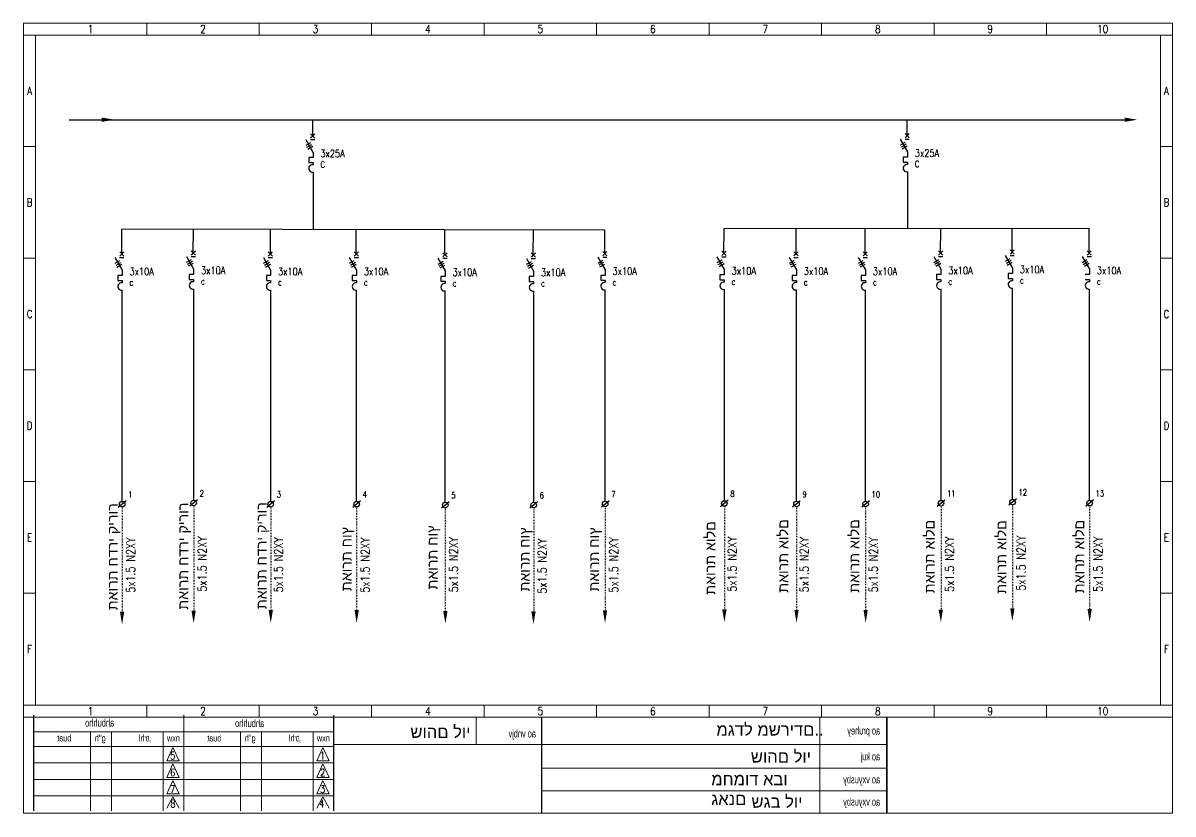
# Model space of a CAD drawing. Header units: millimetres. Extents: x 46170 to 87148, y 12751 to 40933.
# Drawn here: x 74079 to 78541, y 24515 to 27583 of the extents above; entities that cross this region are included whole.
import ezdxf
from ezdxf.enums import TextEntityAlignment as Align

# ---------------------------------------------------------------- set-up
doc = ezdxf.new("R2010")
doc.units = ezdxf.units.MM
doc.linetypes.add('ACAD_ISO03W100', pattern=[30, 12, -18])
doc.layers.add('A3', color=3, linetype='Continuous')
doc.styles.add('ROMANS', font='romans.shx')
doc.styles.get("Standard").update_dxf_attribs({"font": 'arial.ttf'})
doc.styles.add('TECHNO_M', font='techno_m.shx')

msp = doc.modelspace()

# ---------------------------------------------------------------- linework, layer by layer
at = {"color": 7, "linetype": 'ByBlock', "lineweight": 13, "ltscale": 2}
for p, q in [((74081.5, 24517.4), (74081.5, 27582.7)), ((74081.5, 27582.7), (78538.6, 27582.7)), ((74081.5, 24517.4), (74081.5, 27582.7)), ((74081.5, 27582.7), (78538.6, 27582.7)), ((78492.6, 27536.2), (78492.6, 24936.7)), ((74081.5, 24936.7), (78538.6, 24936.7)), ((74702.5, 24899.1), (74702.5, 24526.4)), ((75837.1, 24889.1), (75837.1, 24784)), ((77171.1, 24888), (77171.1, 24517.4)), ((74340.6, 24833.5), (74340.6, 24526.4)), ((74422.4, 24833.5), (74422.4, 24526.4)), ((74623.1, 24833.5), (74623.1, 24526.4)), ((74922.4, 24833.5), (74922.4, 24526.4)), ((75004.2, 24833.5), (75004.2, 24526.4)), ((75205, 24833.5), (75205, 24526.4))]:
    msp.add_line(p, q, dxfattribs=at)
at = {"color": 7, "linetype": 'ByBlock', "lineweight": 13}
for p, q in [((74559.1, 27582.7), (74559.1, 27536.2)), ((74559.1, 27582.7), (74559.1, 27536.2)), ((74559.1, 27582.7), (74559.1, 27536.2)), ((74559.1, 27582.7), (74559.1, 27536.2)), ((74995.4, 27582.7), (74995.4, 27536.2)), ((74995.4, 27582.7), (74995.4, 27536.2)), ((74995.4, 27582.7), (74995.4, 27536.2)), ((74995.4, 27582.7), (74995.4, 27536.2)), ((75431.8, 27582.7), (75431.8, 27536.2)), ((75431.8, 27582.7), (75431.8, 27536.2)), ((75431.8, 27582.7), (75431.8, 27536.2)), ((75431.8, 27582.7), (75431.8, 27536.2)), ((75868.2, 27582.7), (75868.2, 27536.2)), ((75868.2, 27582.7), (75868.2, 27536.2)), ((75868.2, 27582.7), (75868.2, 27536.2)), ((75868.2, 27582.7), (75868.2, 27536.2)), ((76304.6, 27582.7), (76304.6, 27536.2)), ((76304.6, 27582.7), (76304.6, 27536.2)), ((76304.6, 27582.7), (76304.6, 27536.2)), ((76304.6, 27582.7), (76304.6, 27536.2)), ((76741, 27582.7), (76741, 27536.2)), ((76741, 27582.7), (76741, 27536.2)), ((77177.4, 27582.7), (77177.4, 27536.2)), ((77177.4, 27582.7), (77177.4, 27536.2)), ((77613.8, 27582.7), (77613.8, 27536.2)), ((77613.8, 27582.7), (77613.8, 27536.2)), ((78050.2, 27582.7), (78050.2, 27536.2)), ((78050.2, 27582.7), (78050.2, 27536.2)), ((74081.5, 27536.2), (78538.6, 27536.2)), ((74081.5, 27103.5), (74127.6, 27103.5)), ((78492.6, 27103.5), (78538.6, 27103.5)), ((74081.5, 26670.4), (74127.6, 26670.4)), ((78492.6, 26670.4), (78538.6, 26670.4)), ((74081.5, 26237.2), (74127.6, 26237.2)), ((78492.6, 26237.2), (78538.6, 26237.2)), ((74081.5, 25804.1), (74127.6, 25804.1)), ((74081.5, 25804.1), (74127.6, 25804.1)), ((78492.6, 25804.1), (78538.6, 25804.1)), ((74081.5, 25370.9), (74127.6, 25370.9)), ((78492.6, 25370.9), (78538.6, 25370.9)), ((74559.1, 24936.7), (74559.1, 24890.1)), ((74559.1, 24936.7), (74559.1, 24890.1)), ((74559.1, 24936.7), (74559.1, 24890.1)), ((74559.1, 24936.7), (74559.1, 24890.1)), ((74995.4, 24936.7), (74995.4, 24890.1)), ((74995.4, 24936.7), (74995.4, 24890.1)), ((74995.4, 24936.7), (74995.4, 24890.1)), ((74995.4, 24936.7), (74995.4, 24890.1)), ((75431.8, 24936.7), (75431.8, 24890.1)), ((75431.8, 24936.7), (75431.8, 24890.1)), ((75431.8, 24936.7), (75431.8, 24890.1)), ((75431.8, 24936.7), (75431.8, 24890.1)), ((75868.2, 24936.7), (75868.2, 24890.1)), ((75868.2, 24936.7), (75868.2, 24890.1)), ((75868.2, 24936.7), (75868.2, 24890.1)), ((75868.2, 24936.7), (75868.2, 24890.1)), ((76304.6, 24936.7), (76304.6, 24890.1)), ((76304.6, 24936.7), (76304.6, 24890.1)), ((76304.6, 24936.7), (76304.6, 24890.1)), ((76304.6, 24936.7), (76304.6, 24890.1)), ((76741, 24936.7), (76741, 24890.1)), ((76741, 24936.7), (76741, 24890.1)), ((77177.4, 24936.7), (77177.4, 24890.1)), ((77177.4, 24936.7), (77177.4, 24890.1)), ((77613.8, 24936.7), (77613.8, 24890.1)), ((77613.8, 24936.7), (77613.8, 24890.1)), ((78050.2, 24936.7), (78050.2, 24890.1)), ((78050.2, 24936.7), (78050.2, 24890.1))]:
    msp.add_line(p, q, dxfattribs=at)
at = {"color": 7, "linetype": 'Continuous', "lineweight": 13}
for p, q in [((74127.6, 27536.2), (74127.6, 24936.7)), ((75284.3, 24833.5), (74120.6, 24833.5)), ((74702.5, 24833.5), (74702.5, 24833.5)), ((75284.3, 24833.5), (75284.3, 24833.5)), ((75284.3, 24777), (74120.6, 24777)), ((77430.6, 24784), (75284.3, 24784)), ((75284.3, 24713), (74120.6, 24713)), ((75284.3, 24648.9), (74120.6, 24648.9)), ((75284.3, 24584.9), (74120.6, 24584.9)), ((74702.5, 24584.9), (74702.5, 24584.9))]:
    msp.add_line(p, q, dxfattribs=at)
at = {"color": 0, "linetype": 'ByBlock', "ltscale": 2}
for p, q in [((74258.3, 27207.6), (78353.2, 27207.6)), ((75203.1, 27144.3), (75203.1, 27207.6)), ((77509.5, 27145.7), (77509.5, 27209)), ((74462.3, 26686.6), (74462.4, 26783)), ((76336.7, 26779.6), (74462.4, 26783)), ((74739.8, 26691), (74740, 26783)), ((75038.7, 26686.7), (75038.9, 26783.1)), ((75372, 26686.7), (75372.2, 26783.1)), ((75716.1, 26683.6), (75716.3, 26780)), ((76059, 26683.2), (76059.2, 26779.6)), ((76336.5, 26687.6), (76336.7, 26779.6)), ((76798.8, 26689.3), (76799, 26785.7)), ((77078.7, 26687.5), (77078.8, 26786)), ((77346.9, 26687.2), (77347, 26783.6)), ((77639.6, 26690.2), (77639.7, 26786.6)), ((77917.1, 26694.6), (77917.3, 26786.6)), ((78216, 26690.4), (78216.2, 26786.8))]:
    msp.add_line(p, q, dxfattribs=at)
at = {"color": 7, "linetype": 'ByBlock', "lineweight": -2}
for p, q in [((75176.1, 27130.7), (75204.2, 27082)), ((77482.5, 27132.1), (77510.6, 27083.4)), ((75204.3, 27060.7), (75187.6, 27060.7)), ((75187.6, 27060.7), (75187.6, 27041.5)), ((75187.6, 27041.5), (75204.3, 27041.5)), ((75204.3, 27081.9), (75204.3, 27060.7)), ((77510.8, 27062.1), (77494, 27062.1)), ((77494, 27062.1), (77494, 27042.9)), ((77494, 27042.9), (77510.8, 27042.9)), ((77510.8, 27083.3), (77510.8, 27062.1)), ((74435.3, 26673), (74463.4, 26624.3)), ((74712.8, 26677.4), (74740.9, 26628.7)), ((75011.7, 26673.1), (75039.8, 26624.4)), ((75345, 26673.1), (75373.1, 26624.4)), ((75689.2, 26670), (75717.3, 26621.3)), ((76032, 26669.5), (76060.1, 26620.8)), ((76309.6, 26673.9), (76337.7, 26625.2)), ((76771.8, 26675.6), (76799.9, 26626.9)), ((77051.7, 26673.8), (77079.8, 26625.1)), ((77319.9, 26673.6), (77348, 26624.9)), ((77612.6, 26676.6), (77640.7, 26627.9)), ((77890.1, 26681), (77918.2, 26632.3)), ((78189, 26676.7), (78217.1, 26628)), ((74463.5, 26603), (74446.8, 26603)), ((74446.8, 26603), (74446.8, 26583.8)), ((74463.5, 26624.2), (74463.5, 26603)), ((74741, 26607.4), (74724.3, 26607.4)), ((74724.3, 26607.4), (74724.3, 26588.2)), ((74741, 26628.6), (74741, 26607.4)), ((75039.9, 26603.1), (75023.2, 26603.1)), ((75023.2, 26603.1), (75023.2, 26583.9)), ((75039.9, 26624.3), (75039.9, 26603.1)), ((75373.3, 26603.1), (75356.5, 26603.1)), ((75356.5, 26603.1), (75356.5, 26583.9)), ((75373.3, 26624.3), (75373.3, 26603.1)), ((75717.4, 26600), (75700.7, 26600)), ((75700.7, 26600), (75700.7, 26580.8)), ((75717.4, 26621.2), (75717.4, 26600)), ((76060.3, 26599.5), (76043.5, 26599.5)), ((76043.5, 26599.5), (76043.5, 26580.3)), ((76060.3, 26620.7), (76060.3, 26599.5)), ((76337.8, 26603.9), (76321.1, 26603.9)), ((76321.1, 26603.9), (76321.1, 26584.7)), ((76337.8, 26625.1), (76337.8, 26603.9)), ((76800.1, 26605.6), (76783.3, 26605.6)), ((76783.3, 26605.6), (76783.3, 26586.4)), ((76800.1, 26626.8), (76800.1, 26605.6)), ((77079.9, 26603.9), (77063.2, 26603.9)), ((77063.2, 26603.9), (77063.2, 26584.6)), ((77079.9, 26625), (77079.9, 26603.9)), ((77348.1, 26603.6), (77331.4, 26603.6)), ((77331.4, 26603.6), (77331.4, 26584.4)), ((77348.1, 26624.7), (77348.1, 26603.6)), ((77640.8, 26606.6), (77624.1, 26606.6)), ((77624.1, 26606.6), (77624.1, 26587.4)), ((77640.8, 26627.8), (77640.8, 26606.6)), ((77918.3, 26611), (77901.6, 26611)), ((77901.6, 26611), (77901.6, 26591.8)), ((77918.3, 26632.2), (77918.3, 26611)), ((78217.3, 26606.7), (78200.5, 26606.7)), ((78217.3, 26627.9), (78217.3, 26606.7)), ((74446.8, 26583.8), (74463.5, 26583.8)), ((74724.3, 26588.2), (74741, 26588.2)), ((75023.2, 26583.9), (75039.9, 26583.9)), ((75356.5, 26583.9), (75373.2, 26583.9)), ((75700.7, 26580.8), (75717.4, 26580.8)), ((76043.5, 26580.3), (76060.2, 26580.3)), ((76321.1, 26584.7), (76337.8, 26584.7)), ((76783.3, 26586.4), (76800.1, 26586.4)), ((77063.2, 26584.6), (77079.9, 26584.6)), ((77331.4, 26584.4), (77348.1, 26584.4)), ((77624.1, 26587.4), (77640.8, 26587.4)), ((77901.6, 26591.8), (77918.3, 26591.8)), ((78200.5, 26587.5), (78217.2, 26587.5))]:
    msp.add_line(p, q, dxfattribs=at)
at = {"color": 7, "linetype": 'Continuous', "lineweight": -2}
for p, q in [((75194.8, 27130.7), (75211.4, 27130.7)), ((75194.9, 27152.5), (75211.3, 27136.1)), ((75203.1, 27144.3), (75194.9, 27136.1)), ((75203.1, 27144.3), (75211.3, 27152.5)), ((77501.3, 27153.9), (77517.7, 27137.5)), ((77509.5, 27145.7), (77501.3, 27137.5)), ((77501.3, 27132.1), (77517.8, 27132.1)), ((77509.5, 27145.7), (77517.7, 27153.9)), ((75204.3, 27041.5), (75204.3, 27032.6)), ((77510.8, 27042.9), (77510.8, 27034)), ((74454.1, 26694.8), (74470.5, 26678.4)), ((74462.3, 26686.6), (74454.1, 26678.4)), ((74462.3, 26686.6), (74470.5, 26694.8)), ((74731.6, 26699.2), (74748, 26682.8)), ((74739.8, 26691), (74731.6, 26682.8)), ((74739.8, 26691), (74748, 26699.2)), ((75030.5, 26694.9), (75046.9, 26678.5)), ((75038.7, 26686.7), (75030.5, 26678.5)), ((75038.7, 26686.7), (75046.9, 26694.9)), ((75363.8, 26694.9), (75380.2, 26678.5)), ((75372, 26686.7), (75363.8, 26678.5)), ((75372, 26686.7), (75380.2, 26694.9)), ((75707.9, 26691.8), (75724.3, 26675.5)), ((75716.1, 26683.6), (75707.9, 26675.5)), ((75716.1, 26683.6), (75724.3, 26691.8)), ((76050.8, 26691.4), (76067.2, 26675)), ((76059, 26683.2), (76067.2, 26691.4)), ((76328.3, 26695.8), (76344.7, 26679.4)), ((76336.5, 26687.6), (76328.3, 26679.4)), ((76336.5, 26687.6), (76344.7, 26695.8)), ((76790.6, 26697.5), (76807, 26681.1)), ((76798.8, 26689.3), (76790.6, 26681.1)), ((76798.8, 26689.3), (76807, 26697.5)), ((77070.5, 26695.7), (77086.9, 26679.3)), ((77078.7, 26687.5), (77070.5, 26679.3)), ((77078.7, 26687.5), (77086.9, 26695.7)), ((77338.7, 26695.4), (77355.1, 26679)), ((77346.9, 26687.2), (77338.7, 26679)), ((77346.9, 26687.2), (77355.1, 26695.4)), ((77631.4, 26698.4), (77647.8, 26682)), ((77639.6, 26690.2), (77631.4, 26682)), ((77639.6, 26690.2), (77647.8, 26698.4)), ((77908.9, 26702.8), (77925.3, 26686.4)), ((77917.1, 26694.6), (77908.9, 26686.4)), ((77917.1, 26694.6), (77925.3, 26702.8)), ((78207.8, 26698.6), (78224.2, 26682.2)), ((78216, 26690.4), (78207.8, 26682.2)), ((78216, 26690.4), (78224.2, 26698.6)), ((74454, 26673), (74470.6, 26673)), ((74731.6, 26677.4), (74748.1, 26677.4)), ((75030.5, 26673.1), (75047, 26673.1)), ((75363.8, 26673.1), (75380.3, 26673.1)), ((75707.9, 26670), (75724.5, 26670)), ((76059, 26683.2), (76050.8, 26675)), ((76050.8, 26669.5), (76067.3, 26669.5)), ((76328.3, 26673.9), (76344.9, 26673.9)), ((76790.6, 26675.6), (76807.1, 26675.6)), ((77070.5, 26673.8), (77087, 26673.8)), ((77338.6, 26673.6), (77355.2, 26673.6)), ((77631.3, 26676.6), (77647.9, 26676.6)), ((77908.9, 26681), (77925.4, 26681)), ((78207.8, 26676.7), (78224.3, 26676.7)), ((74463.5, 26583.8), (74463.5, 26574.9)), ((74741, 26588.2), (74741, 26579.3)), ((75039.9, 26583.9), (75039.9, 26575)), ((75373.2, 26583.9), (75373.2, 26575)), ((75717.4, 26580.8), (75717.4, 26571.9)), ((76060.2, 26580.3), (76060.2, 26571.4)), ((76337.8, 26584.7), (76337.8, 26575.8)), ((76800.1, 26586.4), (76800.1, 26577.5)), ((77079.9, 26584.6), (77079.9, 26575.7)), ((77348.1, 26584.4), (77348.1, 26575.5)), ((77640.8, 26587.4), (77640.8, 26578.5)), ((77918.3, 26591.8), (77918.3, 26582.9)), ((78217.2, 26587.5), (78217.2, 26578.6))]:
    msp.add_line(p, q, dxfattribs=at)
at = {"lineweight": -2}
for p, q in [((75177.2, 27108.3), (75195.7, 27119.1)), ((75180.7, 27101), (75199.7, 27112.1)), ((75184.3, 27093.6), (75203.3, 27104.7)), ((77483.6, 27109.7), (77502.1, 27120.5)), ((77487.2, 27102.4), (77506.1, 27113.5)), ((77490.8, 27095), (77509.7, 27106.1)), ((74436.4, 26650.6), (74454.8, 26661.4)), ((74439.9, 26643.3), (74458.9, 26654.4)), ((74443.5, 26635.8), (74462.5, 26646.9)), ((74713.9, 26655), (74732.4, 26665.8)), ((74717.4, 26647.7), (74736.4, 26658.8)), ((74721, 26640.2), (74740, 26651.3)), ((75012.8, 26650.7), (75031.3, 26661.5)), ((75016.3, 26643.4), (75035.3, 26654.5)), ((75019.9, 26636), (75038.9, 26647.1)), ((75346.1, 26650.7), (75364.6, 26661.5)), ((75349.7, 26643.4), (75368.6, 26654.5)), ((75353.3, 26636), (75372.2, 26647.1)), ((75690.3, 26647.6), (75708.7, 26658.4)), ((75693.8, 26640.3), (75712.8, 26651.4)), ((75697.4, 26632.9), (75716.4, 26644)), ((76033.1, 26647.1), (76051.6, 26657.9)), ((76036.7, 26639.8), (76055.6, 26650.9)), ((76040.3, 26632.4), (76059.2, 26643.5)), ((76310.7, 26651.5), (76329.1, 26662.3)), ((76314.2, 26644.2), (76333.2, 26655.3)), ((76317.8, 26636.8), (76336.8, 26647.9)), ((76772.9, 26653.2), (76791.4, 26664)), ((76776.5, 26645.9), (76795.4, 26657)), ((76780.1, 26638.5), (76799, 26649.6)), ((77052.8, 26651.4), (77071.3, 26662.2)), ((77056.3, 26644.1), (77075.3, 26655.2)), ((77059.9, 26636.7), (77078.9, 26647.8)), ((77321, 26651.2), (77339.4, 26662)), ((77324.5, 26643.9), (77343.5, 26655)), ((77328.1, 26636.4), (77347.1, 26647.5)), ((77613.7, 26654.2), (77632.1, 26665)), ((77617.2, 26646.9), (77636.2, 26658)), ((77620.8, 26639.5), (77639.8, 26650.6)), ((77891.2, 26658.6), (77909.7, 26669.4)), ((77894.7, 26651.3), (77913.7, 26662.4)), ((77898.3, 26643.9), (77917.3, 26655)), ((78188.4, 26653.8), (78207.3, 26664.9)), ((78192, 26646.3), (78210.9, 26657.4)), ((78197.2, 26639.6), (78216.2, 26650.7))]:
    msp.add_line(p, q, dxfattribs=at)
for p, q in [((75204.6, 27004.1), (75204.6, 26782.7)), ((76799, 26785.7), (78216.2, 26786.8))]:
    msp.add_line(p, q)
at = {"linetype": 'ByBlock', "ltscale": 2}
for p, q in [((77511, 27005.5), (77511, 26786)), ((74741.3, 25731.6), (74741.3, 26550.8)), ((77641, 25730.8), (77641, 26550)), ((77918.6, 25735.2), (77918.6, 26554.4)), ((78217.5, 25730.9), (78217.5, 26550.1)), ((74463.7, 25727.2), (74463.7, 26546.4)), ((75040.2, 25727.3), (75040.2, 26546.5)), ((75373.5, 25727.3), (75373.5, 26546.5)), ((75717.6, 25724.2), (75717.6, 26543.4)), ((76060.5, 25723.7), (76060.5, 26542.9)), ((76338, 25728.1), (76338, 26547.3)), ((76800.3, 25729.8), (76800.3, 26549)), ((77080.2, 25728.1), (77080.2, 26547.3)), ((77348.3, 25727.8), (77348.3, 26547))]:
    msp.add_line(p, q, dxfattribs=at)
at = {"color": 7, "ltscale": 2}
for p, q in [((74478.7, 25728.9), (74448.8, 25703.9)), ((74756.2, 25733.3), (74726.3, 25708.3)), ((75055.1, 25729), (75025.2, 25704)), ((75388.4, 25729), (75358.5, 25704)), ((75732.6, 25725.9), (75702.7, 25700.9)), ((76075.4, 25725.4), (76045.6, 25700.4)), ((76353, 25729.8), (76323.1, 25704.8)), ((76815.3, 25731.5), (76785.4, 25706.5)), ((77095.1, 25729.7), (77065.2, 25704.8)), ((77363.3, 25729.4), (77333.4, 25704.5)), ((77656, 25732.5), (77626.1, 25707.5)), ((77933.5, 25736.9), (77903.6, 25711.9)), ((78232.4, 25732.6), (78202.5, 25707.6))]:
    msp.add_line(p, q, dxfattribs=at)
at = {"linetype": 'ACAD_ISO03W100', "ltscale": 0.2}
for p, q in [((74463.7, 25705.6), (74463.7, 25299.9)), ((74741.3, 25710), (74741.3, 25304.3)), ((75040.2, 25705.7), (75040.2, 25300)), ((75373.5, 25705.7), (75373.5, 25300)), ((75717.6, 25702.6), (75717.6, 25296.9)), ((76060.5, 25702.1), (76060.5, 25296.4)), ((76338, 25706.5), (76338, 25300.8)), ((76800.3, 25708.2), (76800.3, 25302.5)), ((77080.2, 25706.4), (77080.2, 25300.8)), ((77348.3, 25706.2), (77348.3, 25300.5)), ((77641, 25709.2), (77641, 25303.5)), ((77918.6, 25713.6), (77918.6, 25307.9)), ((78217.5, 25709.3), (78217.5, 25303.6))]:
    msp.add_line(p, q, dxfattribs=at)
at = {"color": 7, "lineweight": 13}
for p, q in [((74661, 24773.1), (74637.4, 24720.4)), ((74661, 24773.1), (74684.5, 24720.4)), ((75242.8, 24773.1), (75219.3, 24720.4)), ((75242.8, 24773.1), (75266.4, 24720.4)), ((74637.4, 24720.4), (74684.5, 24720.4)), ((75219.3, 24720.4), (75266.4, 24720.4)), ((74661, 24709), (74637.4, 24656.4)), ((74661, 24709), (74684.5, 24656.4)), ((75242.8, 24709), (75219.3, 24656.4)), ((75242.8, 24709), (75266.4, 24656.4)), ((74637.4, 24656.4), (74684.5, 24656.4)), ((74661, 24645), (74637.4, 24592.3)), ((74661, 24645), (74684.5, 24592.3)), ((75219.3, 24656.4), (75266.4, 24656.4)), ((75242.8, 24645), (75219.3, 24592.3)), ((75242.8, 24645), (75266.4, 24592.3)), ((74637.4, 24592.3), (74684.5, 24592.3)), ((75219.3, 24592.3), (75266.4, 24592.3)), ((74661, 24580.9), (74637.4, 24537.2)), ((74661, 24580.9), (74684.5, 24537.2)), ((75242.8, 24580.9), (75219.3, 24537.2)), ((75242.8, 24580.9), (75266.4, 24537.2))]:
    msp.add_line(p, q, dxfattribs=at)
at = {"color": 7, "lineweight": 13, "ltscale": 2}
for p, q in [((76091.5, 24692.8), (77430.6, 24692.8)), ((76091.5, 24603.8), (77430.6, 24603.8))]:
    msp.add_line(p, q, dxfattribs=at)
at = {"color": 7, "linetype": 'ByBlock', "lineweight": 13, "ltscale": 2}
for points in [[(74081.5, 24517.4), (78538.6, 24517.4), (78538.6, 27582.7), (74081.5, 27582.7)], [(74081.5, 27582.7), (78538.6, 27582.7), (78538.6, 24517.4), (74081.5, 24517.4)], [(74081.5, 24517.4), (78538.6, 24517.4), (78538.6, 27582.7), (74081.5, 27582.7)], [(74081.5, 27582.7), (78538.6, 27582.7), (78538.6, 24517.4), (74081.5, 24517.4)], [(74081.5, 24936.7), (78538.6, 24936.7), (78538.6, 24890.1), (74081.5, 24890.1)]]:
    msp.add_lwpolyline(points, close=True, dxfattribs=at)
at = {"color": 7, "linetype": 'ByBlock', "lineweight": 13, "ltscale": 2, "const_width": 5}
msp.add_lwpolyline([(74081.5, 24890.1), (78538.6, 24890.1), (78538.6, 24890.1), (74081.5, 24890.1)], close=True, dxfattribs=at)
at = {"color": 7, "ltscale": 2}
for centre in [(74463.7, 25716.4), (74741.3, 25720.8), (75040.2, 25716.5), (75373.5, 25716.5), (75717.6, 25713.4), (76060.5, 25712.9), (76338, 25717.3), (76800.3, 25719), (77080.2, 25717.2), (77348.3, 25717), (77641, 25720), (77918.6, 25724.4), (78217.5, 25720.1)]:
    msp.add_circle(centre, 10.8, dxfattribs=at)
at = {"color": 7, "linetype": 'ByBlock', "lineweight": -2}
for centre in [(75202, 27018.3), (77508.5, 27019.7), (74461.2, 26560.6), (74738.7, 26565), (75037.6, 26560.7), (75371, 26560.7), (75715.1, 26557.6), (76058, 26557.2), (76335.5, 26561.6), (76797.8, 26563.2), (77077.6, 26561.5), (77345.8, 26561.2), (77638.5, 26564.2), (77916, 26568.6), (78214.9, 26564.3)]:
    msp.add_arc(centre, 14.4, 80.8849, 280.1182, dxfattribs=at)
at = {"color": 7, "linetype": 'ByBlock', "lineweight": -2, "ltscale": 30}
for points in [[(74384.4, 27215.9), (74434.4, 27207.6), (74384.4, 27199.3)], [(78353.2, 27215.9), (78403.2, 27207.6), (78353.2, 27199.3)], [(74749.3, 25303.8), (74741, 25253.8), (74732.6, 25303.8)], [(75048.8, 25305.6), (75040.4, 25255.6), (75032.1, 25305.6)], [(75382.1, 25305.6), (75373.7, 25255.6), (75365.4, 25305.6)], [(75726.2, 25302.5), (75717.9, 25252.5), (75709.5, 25302.5)], [(76068.1, 25300.6), (76059.7, 25250.6), (76051.4, 25300.6)], [(76345.6, 25305), (76337.3, 25255), (76328.9, 25305)], [(76808.9, 25308.1), (76800.6, 25258.1), (76792.2, 25308.1)], [(77088.8, 25306.3), (77080.4, 25256.3), (77072.1, 25306.3)], [(77356.9, 25306), (77348.6, 25256), (77340.3, 25306)], [(77648.6, 25307.7), (77640.3, 25257.7), (77631.9, 25307.7)], [(77926.1, 25312.1), (77917.8, 25262.1), (77909.5, 25312.1)], [(78226.1, 25309.2), (78217.7, 25259.2), (78209.4, 25309.2)], [(74471.8, 25299.4), (74463.4, 25249.4), (74455.1, 25299.4)]]:
    msp.add_solid(points, dxfattribs=at)
at = {"layer": 'A3', "color": 7, "lineweight": 13, "const_width": 5.63}
for points in [[(74120.6, 24526.4), (74120.6, 24899.1)], [(75284.3, 24526.4), (75284.3, 24897)], [(76091.5, 24517.4), (76091.5, 24891.7)], [(77430.6, 24517.4), (77430.6, 24888.9)]]:
    msp.add_lwpolyline(points, dxfattribs=at)

# ---------------------------------------------------------------- texts
at = {"color": 7, "lineweight": 13, "style": 'ROMANS', "width": 0.8}
for s, height, p in [('1', 31.1, (74340.9, 27559.4)), ('1', 31.1, (74340.9, 27559.4)), ('1', 31.1, (74340.9, 27559.4)), ('1', 31.1, (74340.9, 27559.4)), ('2', 31.1, (74777.3, 27559.4)), ('2', 31.1, (74777.3, 27559.4)), ('2', 31.1, (74777.3, 27559.4)), ('2', 31.1, (74777.3, 27559.4)), ('3', 31.1, (75213.6, 27559.4)), ('3', 31.1, (75213.6, 27559.4)), ('3', 31.1, (75213.6, 27559.4)), ('3', 31.1, (75213.6, 27559.4)), ('4', 31.1, (75650, 27559.4)), ('4', 31.1, (75650, 27559.4)), ('4', 31.1, (75650, 27559.4)), ('4', 31.1, (75650, 27559.4)), ('5', 31.1, (76086.4, 27559.4)), ('5', 31.1, (76086.4, 27559.4)), ('5', 31.1, (76086.4, 27559.4)), ('5', 31.1, (76086.4, 27559.4)), ('6', 31.1, (76522.8, 27559.4)), ('6', 31.1, (76522.8, 27559.4)), ('7', 31.1, (76959.2, 27559.4)), ('7', 31.1, (76959.2, 27559.4)), ('8', 31.1, (77395.6, 27559.4)), ('8', 31.1, (77395.6, 27559.4)), ('9', 31.1, (77832, 27559.4)), ('9', 31.1, (77832, 27559.4)), ('10', 31.06, (78268.4, 27559.4)), ('10', 31.06, (78268.4, 27559.4)), ('A', 30.7, (74104.7, 27320.1)), ('A', 30.7, (78515.7, 27320.1)), ('B', 30.7, (74104.7, 26886.9)), ('B', 30.7, (78515.7, 26886.9)), ('C', 30.7, (74104.7, 26453.8)), ('C', 30.7, (78515.7, 26453.8)), ('D', 30.7, (74104.7, 26020.6)), ('D', 30.7, (78515.7, 26020.6)), ('E', 30.7, (74104.7, 25587.5)), ('E', 30.7, (78515.7, 25587.5)), ('F', 30.7, (74104.7, 25154.3)), ('F', 30.7, (78515.7, 25154.3)), ('1', 31.1, (74340.9, 24913.4)), ('1', 31.1, (74340.9, 24913.4)), ('1', 31.1, (74340.9, 24913.4)), ('1', 31.1, (74340.9, 24913.4)), ('2', 31.1, (74777.3, 24913.4)), ('2', 31.1, (74777.3, 24913.4)), ('2', 31.1, (74777.3, 24913.4)), ('2', 31.1, (74777.3, 24913.4)), ('3', 31.1, (75213.6, 24913.4)), ('3', 31.1, (75213.6, 24913.4)), ('3', 31.1, (75213.6, 24913.4)), ('3', 31.1, (75213.6, 24913.4)), ('4', 31.1, (75650, 24913.4)), ('4', 31.1, (75650, 24913.4)), ('4', 31.1, (75650, 24913.4)), ('4', 31.1, (75650, 24913.4)), ('5', 31.1, (76086.4, 24913.4)), ('5', 31.1, (76086.4, 24913.4)), ('5', 31.1, (76086.4, 24913.4)), ('5', 31.1, (76086.4, 24913.4)), ('6', 31.1, (76522.8, 24913.4)), ('6', 31.1, (76522.8, 24913.4)), ('7', 31.1, (76959.2, 24913.4)), ('7', 31.1, (76959.2, 24913.4)), ('8', 31.1, (77395.6, 24913.4)), ('8', 31.1, (77395.6, 24913.4)), ('9', 31.1, (77832, 24913.4)), ('9', 31.1, (77832, 24913.4)), ('10', 31.06, (78268.4, 24913.4)), ('10', 31.06, (78268.4, 24913.4))]:
    msp.add_text(s, height=height, dxfattribs=at).set_placement(p, align=Align.MIDDLE)
at = {"color": 7, "lineweight": -2, "style": 'ROMANS', "width": 0.8}
for s, height, p in [('3x25A', 29, (75232.8, 27062.1, -75649.1)), ('3x25A', 29, (77539.3, 27063.5, -75649.1)), ('C', 25, (75232.8, 27021.7, -75649.1)), ('C', 25, (77539.3, 27023.1, -75649.1)), ('3x10A', 29, (77946.9, 26612.4, -75649.1)), ('3x10A', 29, (74492, 26604.4, -75649.1)), ('3x10A', 29, (74769.6, 26608.8, -75649.1)), ('3x10A', 29, (75068.5, 26604.5, -75649.1)), ('3x10A', 29, (75401.8, 26604.5, -75649.1)), ('3x10A', 29, (75745.9, 26601.4, -75649.1)), ('3x10A', 29, (76088.8, 26601, -75649.1)), ('3x10A', 29, (76366.3, 26605.4, -75649.1)), ('3x10A', 29, (76828.6, 26607.1, -75649.1)), ('3x10A', 29, (77108.5, 26605.3, -75649.1)), ('3x10A', 29, (77376.6, 26605, -75649.1)), ('3x10A', 29, (77669.3, 26608, -75649.1)), ('3x10A', 29, (78245.8, 26608.1, -75649.1)), ('c', 25, (74492, 26564, -75649.1)), ('c', 25, (74769.6, 26568.4, -75649.1)), ('c', 25, (75068.5, 26564.1, -75649.1)), ('c', 25, (75401.8, 26564.1, -75649.1)), ('c', 25, (75745.9, 26561, -75649.1)), ('c', 25, (76088.8, 26560.6, -75649.1)), ('c', 25, (76366.3, 26565, -75649.1)), ('c', 25, (76828.6, 26566.7, -75649.1)), ('c', 25, (77108.5, 26564.9, -75649.1)), ('c', 25, (77376.6, 26564.6, -75649.1)), ('c', 25, (77669.3, 26567.6, -75649.1)), ('c', 25, (77946.9, 26572, -75649.1)), ('c', 25, (78245.8, 26567.8, -75649.1))]:
    msp.add_text(s, height=height, dxfattribs=at).set_placement(p)
at = {"color": 7, "lineweight": 13, "style": 'ROMANS', "width": 0.8}
for s, height, p in [('1', 24, (74487, 25742, -75649.1)), ('2', 24, (74764.6, 25746.4, -75649.1)), ('3', 24, (75063.5, 25742.2, -75649.1)), ('4', 24, (75396.8, 25742.2, -75649.1)), ('5', 24, (75740.9, 25739.1, -75649.1)), ('6', 24, (76083.8, 25738.6, -75649.1)), ('7', 24, (76361.3, 25743, -75649.1)), ('8', 24, (76823.6, 25744.7, -75649.1)), ('9', 24, (77103.5, 25742.9, -75649.1)), ('10', 24, (77371.6, 25742.6, -75649.1)), ('11', 24, (77664.3, 25745.7, -75649.1)), ('12', 24, (77941.9, 25750.1, -75649.1)), ('13', 24, (78240.8, 25745.8, -75649.1)), ('5', 29, (74649.8, 24726.5)), ('1', 29, (75231.7, 24726.5)), ('6', 29, (74649.8, 24660.7)), ('2', 29, (75231.7, 24660.7)), ('7', 29, (74649.8, 24596.4)), ('3', 29, (75231.7, 24596.4)), ('8', 29, (74650.6, 24540.4)), ('4', 29, (75228.8, 24540.4))]:
    msp.add_text(s, height=height, dxfattribs=at).set_placement(p)
at = {"color": 7, "lineweight": -2, "style": 'ROMANS', "width": 0.8}
for p in [(74513.8, 25372.5, -82790.4), (74791.3, 25376.9, -82790.4), (75087.3, 25373.9, -82790.4), (75423.6, 25372.7, -82790.4), (75766.7, 25374.5, -82790.4), (76110.6, 25369, -82790.4), (76388.1, 25373.4, -82790.4), (76847.5, 25376.4, -82790.4), (77127.3, 25374.6, -82790.4), (77395.5, 25374.3, -82790.4), (77691.1, 25376.1, -82790.4), (77968.6, 25380.5, -82790.4), (78267.5, 25376.2, -82790.4)]:
    msp.add_text('5x1.5 N2XY', height=34.2, rotation=90, dxfattribs=at).set_placement(p)
at = {"color": 7, "lineweight": 13, "style": 'TECHNO_M', "text_generation_flag": 2}
for s, height, width, p in [('ahbuhho', 29, 0.7, (74433.1, 24853.8)), ('ahbuhho', 29, 0.7, (75014.9, 24851.7)), ('ao pruhey', 30, 0.8, (77404.6, 24823)), ('buat', 25.81, 0.8, (74266.7, 24796)), ('g"h', 25.81, 0.8, (74399.5, 24796)), (',trhl', 25.81, 0.8, (74576.1, 24796)), ('nxw', 25.81, 0.8, (74687.9, 24796)), ('buat', 25.81, 0.8, (74848.5, 24796)), ('g"h', 25.81, 0.8, (74981.3, 24796)), (',trhl', 25.81, 0.8, (75158, 24796)), ('nxw', 25.81, 0.8, (75269.7, 24796)), ('ao vnbjv ', 30, 0.8, (76069.4, 24811.5)), ('ao kuj', 30, 0.8, (77404.6, 24722.5)), ('ao vxyusby', 30, 0.8, (77404.6, 24633.4)), ('ao vxyusby', 30, 0.8, (77404.6, 24547))]:
    msp.add_text(s, height=height, dxfattribs=dict(at, width=width)).set_placement(p)
at = {"attachment_point": 1, "rotation": 90}
for s, insert, char_height in [('תאורת חדרי קירור', (74407.1, 25305), 39.375), ('תאורת חדרי קירור', (74680.7, 25307.4), 39.375), ('תאורת חדרי קירור', (74985, 25309.3), 39.375), ('תאורת חוץ', (75314.7, 25379.3), 39.38), ('תאורת חוץ', (75648.5, 25385.6), 39.38), ('תאורת חוץ', (76005.9, 25377.9), 39.38), ('תאורת חוץ', (76274.9, 25377.9), 39.38), ('תאורת אולם', (76726.5, 25365.1), 39.38), ('תאורת אולם', (77009, 25372.9), 39.38), ('תאורת אולם', (77284.9, 25372.9), 39.38), ('תאורת אולם', (77577.1, 25371.1), 39.38), ('תאורת אולם', (77855.3, 25368.9), 39.38), ('תאורת אולם', (78157.7, 25371.1), 39.38)]:
    msp.add_mtext_dynamic_manual_height_columns(s, width=4250.721, gutter_width=196.9, heights=[0], dxfattribs=dict(at, insert=insert, char_height=char_height))
at = {"lineweight": 53, "attachment_point": 1}
for s, insert, char_height in [('שוהם לוי', (75582.1, 24855.5), 46.03), ('מגדל משרידם..', (76769.5, 24864.4), 46.033), ('שוהם לוי', (76903.2, 24759.7), 46.03), ('מחמוד אבו גאנם', (76749.6, 24672.2), 46.033), ('שגב לוי', (76905.6, 24584.7), 46.03)]:
    msp.add_mtext_dynamic_manual_height_columns(s, width=421.091, gutter_width=230.2, heights=[234.7], dxfattribs=dict(at, insert=insert, char_height=char_height))

doc.saveas('drawing.dxf')
